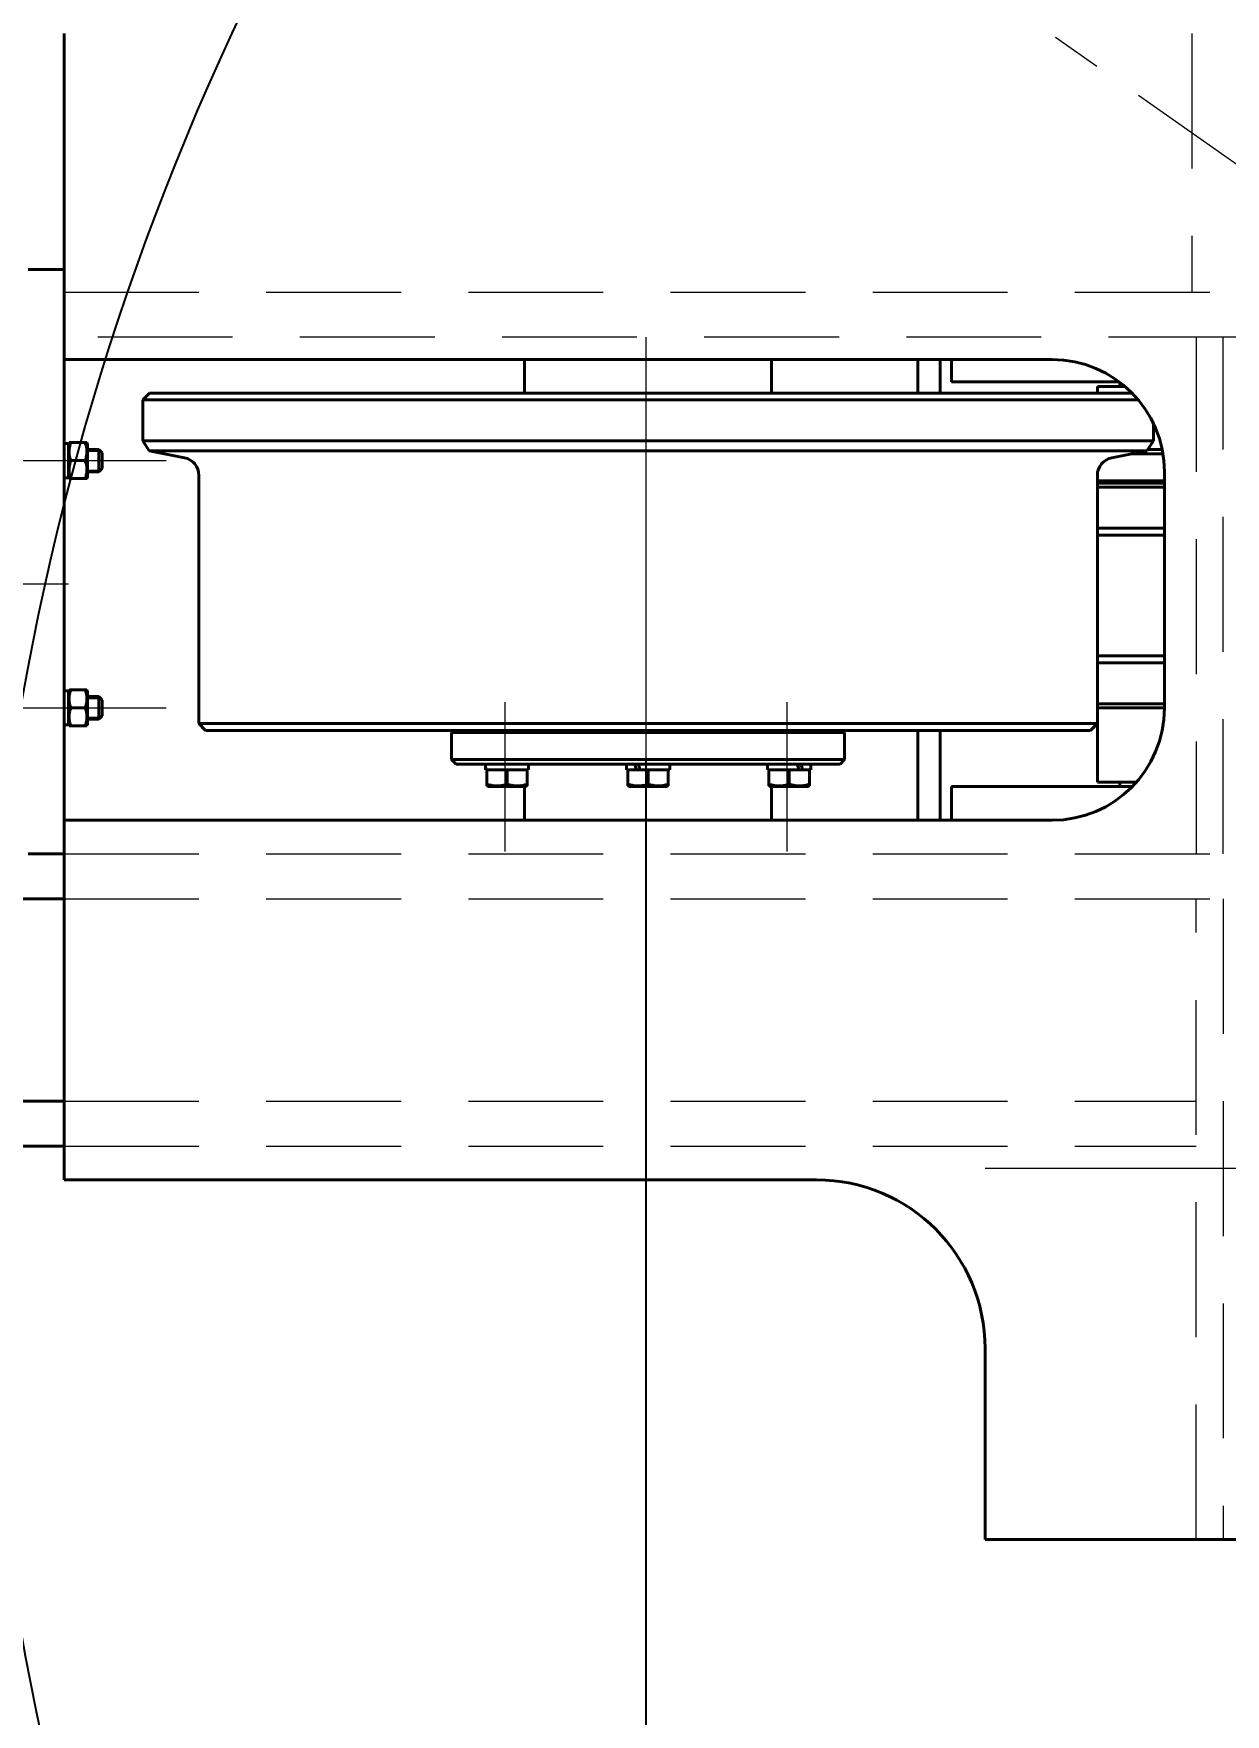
# Model space of a CAD drawing. Header units: millimetres. Extents: x 0 to 841, y 0 to 594.
# Drawn here: x 97.52 to 132.89, y 247.03 to 296.88 of the extents above; entities that cross this region are included whole.
import ezdxf

# ---------------------------------------------------------------- set-up
doc = ezdxf.new("R2010")
doc.units = ezdxf.units.MM
for name, pattern in [('K5LT_AXLED', [19.996264, 15.496264, -1.5, 1.5, -1.5]), ('K5LT_BASIC', [0]), ('K5LT_DASHED', [6, 4, -2]), ('K5LT_THIN', [0])]:
    doc.linetypes.add(name, pattern=pattern)
doc.layers.add('Системный слой', color=7, linetype='Continuous')
doc.styles.add('KDIMTEXTSTYLE', font='GOST_AU.SHX', dxfattribs={"width": 0.96, "oblique": 15, "height": 5})
doc.dimstyles.new('KDIMSTYLE (0.07)', dxfattribs={"dimtxt": 5, "dimasz": 1, "dimexe": 2, "dimexo": 0.0625, "dimgap": 1, "dimtad": 1, "dimlfac": 15, "dimtxsty": 'KDIMTEXTSTYLE', "dimsah": 1, "dimcen": 0.09, "dimdle": 1, "dimadec": 0, "dimazin": 0, "dimtfac": 0.667, "dimtmove": 0, "dimatfit": 3, "dimfxl": 1, "dimtvp": 1, "dimtolj": 1, "dimtzin": 0, "dimarcsym": 0})

# ---------------------------------------------------------------- blocks, each defined once
blk = doc.blocks.new('U234')
at = {"layer": 'Системный слой', "color": 150, "linetype": 'K5LT_BASIC', "lineweight": 40, "true_color": 0x0080ff}
for p, q in [((124.424, 286.215), (124.424, 287.215)), ((124.424, 273.548), (124.424, 276.215))]:
    blk.add_line(p, q, dxfattribs=at)
blk = doc.blocks.new('U251')
at = {"layer": 'Системный слой', "color": 150, "linetype": 'K5LT_BASIC', "lineweight": 40, "true_color": 0x0080ff}
for p, q in [((98.558, 276.881), (98.558, 277.388)), ((98.558, 276.375), (98.558, 276.881))]:
    blk.add_line(p, q, dxfattribs=at)
blk = doc.blocks.new('U252')
at = {"layer": 'Системный слой', "color": 150, "linetype": 'K5LT_BASIC', "lineweight": 40, "true_color": 0x0080ff}
for p, q in [((99.118, 276.881), (99.118, 277.388)), ((99.118, 276.375), (99.118, 276.881))]:
    blk.add_line(p, q, dxfattribs=at)
blk = doc.blocks.new('U254')
at = {"layer": 'Системный слой', "color": 150, "linetype": 'K5LT_BASIC', "lineweight": 40, "true_color": 0x0080ff}
for p, q in [((123.758, 287.215), (123.758, 286.215)), ((123.758, 276.215), (123.758, 273.548))]:
    blk.add_line(p, q, dxfattribs=at)
blk = doc.blocks.new('U263')
at = {"layer": 'Системный слой', "color": 150, "linetype": 'K5LT_BASIC', "lineweight": 40, "true_color": 0x0080ff}
for p, q in [((129.758, 286.542), (129.758, 286.415)), ((129.758, 274.681), (129.758, 274.548))]:
    blk.add_line(p, q, dxfattribs=at)
blk = doc.blocks.new('U266')
at = {"layer": 'Системный слой', "color": 150, "linetype": 'K5LT_BASIC', "lineweight": 40, "true_color": 0x0080ff}
for p, q in [((111.079, 275.048), (110.972, 275.048)), ((111.572, 275.048), (111.465, 275.048))]:
    blk.add_line(p, q, dxfattribs=at)
blk = doc.blocks.new('U267')
at = {"layer": 'Системный слой', "color": 150, "linetype": 'K5LT_BASIC', "lineweight": 40, "true_color": 0x0080ff}
for p, q in [((111.679, 275.048), (111.572, 275.048)), ((112.172, 275.048), (112.065, 275.048))]:
    blk.add_line(p, q, dxfattribs=at)
blk = doc.blocks.new('U268')
at = {"layer": 'Системный слой', "color": 150, "linetype": 'K5LT_BASIC', "lineweight": 40, "true_color": 0x0080ff}
for p, q in [((115.158, 275.048), (115.118, 275.048)), ((115.41, 275.048), (115.265, 275.048)), ((115.65, 275.048), (115.521, 275.048)), ((116.25, 275.048), (115.865, 275.048)), ((116.398, 275.048), (116.358, 275.048))]:
    blk.add_line(p, q, dxfattribs=at)
blk = doc.blocks.new('U269')
at = {"layer": 'Системный слой', "color": 150, "linetype": 'K5LT_BASIC', "lineweight": 40, "true_color": 0x0080ff}
for p, q in [((110.972, 275.048), (110.938, 275.048)), ((111.465, 275.048), (111.079, 275.048)), ((112.065, 275.048), (111.679, 275.048)), ((112.212, 275.048), (112.172, 275.048))]:
    blk.add_line(p, q, dxfattribs=at)
blk = doc.blocks.new('U270')
at = {"layer": 'Системный слой', "color": 150, "linetype": 'K5LT_BASIC', "lineweight": 40, "true_color": 0x0080ff}
for p, q in [((119.45, 275.048), (119.343, 275.048)), ((119.943, 275.048), (119.836, 275.048))]:
    blk.add_line(p, q, dxfattribs=at)
blk = doc.blocks.new('U271')
at = {"layer": 'Системный слой', "color": 150, "linetype": 'K5LT_BASIC', "lineweight": 40, "true_color": 0x0080ff}
for p, q in [((120.05, 275.048), (119.943, 275.048)), ((120.339, 275.048), (120.235, 275.048)), ((120.543, 275.048), (120.436, 275.048))]:
    blk.add_line(p, q, dxfattribs=at)
blk = doc.blocks.new('U272')
at = {"layer": 'Системный слой', "color": 150, "linetype": 'K5LT_BASIC', "lineweight": 40, "true_color": 0x0080ff}
for p, q in [((119.373, 274.548), (119.45, 274.548)), ((119.45, 274.548), (120.513, 274.548))]:
    blk.add_line(p, q, dxfattribs=at)
blk = doc.blocks.new('U273')
at = {"layer": 'Системный слой', "color": 150, "linetype": 'K5LT_BASIC', "lineweight": 40, "true_color": 0x0080ff}
for p, q in [((119.343, 275.048), (119.303, 275.048)), ((119.836, 275.048), (119.45, 275.048)), ((120.235, 275.048), (120.05, 275.048)), ((120.436, 275.048), (120.34, 275.048)), ((120.583, 275.048), (120.543, 275.048))]:
    blk.add_line(p, q, dxfattribs=at)
blk = doc.blocks.new('U274')
at = {"layer": 'Системный слой', "color": 150, "linetype": 'K5LT_BASIC', "lineweight": 40, "true_color": 0x0080ff}
for p, q in [((115.865, 275.048), (115.758, 275.048)), ((116.358, 275.048), (116.25, 275.048))]:
    blk.add_line(p, q, dxfattribs=at)
blk = doc.blocks.new('U275')
at = {"layer": 'Системный слой', "color": 150, "linetype": 'K5LT_BASIC', "lineweight": 40, "true_color": 0x0080ff}
for p, q in [((115.265, 275.048), (115.158, 275.048)), ((115.521, 275.048), (115.41, 275.048)), ((115.758, 275.048), (115.65, 275.048))]:
    blk.add_line(p, q, dxfattribs=at)
blk = doc.blocks.new('U290')
at = {"layer": 'Системный слой', "color": 30, "linetype": 'K5LT_AXLED', "lineweight": 18, "true_color": 0xff8000}
for q in [(141.091, 278.548), (125.758, 263.215), (141.091, 247.881), (156.424, 263.215)]:
    blk.add_line((141.091, 263.215), q, dxfattribs=at)
blk = doc.blocks.new('KDIMARROW_01')
at = {"layer": 'Системный слой'}
blk.add_hatch(color=0, dxfattribs=at).paths.add_polyline_path([(0, 0), (-5, 0.658), (-4.5, 0), (-5, -0.658)])
at = {"layer": 'Системный слой', "color": 0, "linetype": 'K5LT_THIN', "lineweight": 18}
for p, q in [((-4.5, 0), (-5, 0.658)), ((-5, 0.658), (0, 0)), ((0, 0), (-5, -0.658)), ((-5, -0.658), (-4.5, 0)), ((0, 0), (-1, 0))]:
    blk.add_line(p, q, dxfattribs=at)

msp = doc.modelspace()

# ---------------------------------------------------------------- linework, layer by layer
at = {"layer": 'Системный слой', "color": 30, "linetype": 'K5LT_AXLED', "lineweight": 18, "true_color": 0xff8000}
for p, q in [((175.76162, 263.21398), (97.5479, 317.97981)), ((115.69088, 287.88122), (115.69088, 271.54788)), ((115.69088, 285.77722), (115.69088, 274.41455)), ((94.58422, 284.21455), (101.45755, 284.21455)), ((98.55755, 280.54788), (70.42422, 280.54788)), ((94.58422, 276.88122), (101.45755, 276.88122)), ((111.50509, 277.04788), (111.50509, 272.61879)), ((115.69088, 277.04788), (115.69088, 272.61879)), ((119.87667, 277.04788), (119.87667, 272.61879))]:
    msp.add_line(p, q, dxfattribs=at)
at = {"layer": 'Системный слой', "color": 150, "linetype": 'K5LT_BASIC', "lineweight": 40, "true_color": 0x0080ff}
for p, q in [((98.42422, 289.88122), (98.42422, 296.88122)), ((97.35755, 289.88122), (98.42422, 289.88122)), ((98.42422, 272.54788), (98.42422, 289.88122)), ((127.74961, 287.21455), (98.42422, 287.21455)), ((112.09088, 286.21455), (112.09088, 287.21455)), ((119.42422, 286.21455), (119.42422, 287.21455)), ((124.75755, 287.21455), (124.75755, 286.54788)), ((100.75755, 286.01455), (100.95755, 286.21455)), ((130.13008, 286.21455), (100.95755, 286.21455)), ((124.75755, 286.54788), (129.74961, 286.54788)), ((129.09088, 286.41455), (129.09088, 286.21455)), ((129.09088, 286.41455), (129.91602, 286.41455)), ((100.75755, 286.01455), (100.75755, 284.80273)), ((130.31086, 286.01455), (100.75755, 286.01455)), ((130.75755, 285.31767), (130.75755, 284.80273)), ((98.49088, 284.71878), (98.55755, 284.72058)), ((98.55755, 284.72122), (98.57295, 284.74788)), ((98.55755, 284.72122), (98.55755, 283.70788)), ((98.55755, 284.71579), (98.55755, 283.70788)), ((98.62058, 284.74788), (98.57295, 284.74788)), ((98.62058, 284.74788), (99.05452, 284.74788)), ((99.10215, 284.74788), (99.05452, 284.74788)), ((99.10215, 284.74788), (99.11755, 284.72122)), ((99.11755, 284.72122), (99.11755, 283.70788)), ((100.95367, 284.50856), (100.75755, 284.80273)), ((130.75755, 284.80273), (100.75755, 284.80273)), ((130.56143, 284.50856), (130.75755, 284.80273)), ((98.62058, 284.21455), (99.05452, 284.21455)), ((99.11755, 284.54788), (99.45755, 284.54788)), ((99.45755, 283.88122), (99.45755, 284.54788)), ((99.45755, 284.54788), (99.55755, 284.44788)), ((99.55755, 283.98122), (99.55755, 284.44788)), ((100.95367, 284.50856), (101.99548, 284.30019)), ((130.56143, 284.50856), (100.95367, 284.50856)), ((130.56143, 284.50856), (129.51962, 284.30019)), ((130.09141, 284.41455), (131.04, 284.41455)), ((130.58765, 284.54788), (131.01559, 284.54788)), ((98.55755, 283.70788), (98.42422, 283.70788)), ((98.55755, 283.70788), (98.57295, 283.68122)), ((98.57295, 283.68122), (98.62058, 283.68122)), ((98.62058, 283.68122), (99.05452, 283.68122)), ((99.05452, 283.68122), (99.10215, 283.68122)), ((99.10215, 283.68122), (99.11755, 283.70788)), ((99.11755, 283.88122), (99.45755, 283.88122)), ((99.45755, 283.88122), (99.55755, 283.98122)), ((102.42422, 283.77722), (102.42422, 276.41455)), ((129.09088, 283.77722), (129.09088, 276.41455)), ((131.08294, 276.88122), (131.08294, 283.88122)), ((129.09088, 283.61455), (131.08294, 283.61455)), ((129.09088, 283.54788), (131.08294, 283.54788)), ((129.09088, 283.42688), (131.08294, 283.42688)), ((129.09088, 282.21455), (131.08294, 282.21455)), ((129.09088, 282.00186), (131.08294, 282.00186)), ((129.09088, 278.42724), (131.08294, 278.42724)), ((129.09088, 278.21455), (131.08294, 278.21455)), ((98.55755, 277.38725), (98.49088, 277.38544)), ((98.57295, 277.41455), (98.55755, 277.38788)), ((98.55755, 276.37455), (98.55755, 277.38246)), ((98.62058, 277.41455), (98.57295, 277.41455)), ((99.05452, 277.41455), (98.62058, 277.41455)), ((99.10215, 277.41455), (99.05452, 277.41455)), ((99.11755, 277.38788), (99.10215, 277.41455)), ((99.11755, 277.21455), (99.45755, 277.21455)), ((99.45755, 276.54788), (99.45755, 277.21455)), ((99.45755, 277.21455), (99.55755, 277.11455)), ((99.05452, 276.88122), (98.62058, 276.88122)), ((99.55755, 276.64788), (99.55755, 277.11455)), ((129.09088, 277.00222), (131.08294, 277.00222)), ((129.09088, 276.88122), (131.08294, 276.88122)), ((98.42422, 276.37455), (98.55755, 276.37455)), ((98.57295, 276.34788), (98.55755, 276.37455)), ((98.57295, 276.34788), (98.62058, 276.34788)), ((99.05452, 276.34788), (98.62058, 276.34788)), ((99.05452, 276.34788), (99.10215, 276.34788)), ((99.11755, 276.37455), (99.10215, 276.34788)), ((99.11755, 276.54788), (99.45755, 276.54788)), ((99.45755, 276.54788), (99.55755, 276.64788)), ((129.09088, 276.41455), (102.42422, 276.41455)), ((102.62422, 276.21455), (102.42422, 276.41455)), ((128.89088, 276.21455), (102.62422, 276.21455)), ((111.17176, 276.14788), (111.17176, 276.21455)), ((111.97176, 276.14788), (111.97176, 276.21455)), ((115.35755, 276.14788), (115.35755, 276.21455)), ((116.15755, 276.14788), (116.15755, 276.21455)), ((119.54334, 276.14788), (119.54334, 276.21455)), ((120.34334, 276.14788), (120.34334, 276.21455)), ((128.89088, 276.21455), (129.09088, 276.41455)), ((129.09088, 276.41455), (129.09088, 274.68122)), ((109.92422, 275.34788), (109.92422, 276.14788)), ((109.92422, 276.14788), (121.59088, 276.14788)), ((121.59088, 275.34788), (121.59088, 276.14788)), ((110.05755, 275.21455), (109.92422, 275.34788)), ((109.92422, 275.34788), (121.59088, 275.34788)), ((110.05755, 275.21455), (121.45755, 275.21455)), ((110.93176, 275.21455), (110.93176, 275.04788)), ((112.21176, 275.21455), (112.21176, 275.04788)), ((115.11755, 275.21455), (115.11755, 275.04788)), ((116.39755, 275.21455), (116.39755, 275.04788)), ((119.30334, 275.21455), (119.30334, 275.04788)), ((120.58334, 275.21455), (120.58334, 275.04788)), ((121.45755, 275.21455), (121.59088, 275.34788)), ((110.93255, 275.04788), (110.93176, 275.04788)), ((110.93255, 275.04788), (110.93478, 275.13122)), ((110.93255, 275.04788), (110.93847, 275.04788)), ((110.97176, 275.04788), (110.97176, 274.61879)), ((111.57176, 275.04788), (111.57176, 274.61879)), ((112.17176, 275.04788), (112.17176, 274.61879)), ((115.15755, 275.04788), (115.15755, 274.61879)), ((115.75755, 275.04788), (115.75755, 274.61879)), ((116.35755, 275.04788), (116.35755, 274.61879)), ((119.34334, 275.04788), (119.34334, 274.61879)), ((119.94334, 275.04788), (119.94334, 274.61879)), ((120.54334, 275.04788), (120.54334, 274.61879)), ((110.97176, 274.5652), (110.97176, 274.61879)), ((110.97176, 274.5652), (111.00176, 274.54788)), ((110.97176, 274.5652), (111.00176, 274.54788)), ((111.00176, 274.54788), (112.14176, 274.54788)), ((112.09088, 274.54788), (112.09088, 273.54788)), ((112.17176, 274.5652), (112.14176, 274.54788)), ((112.17176, 274.61879), (112.17176, 274.5652)), ((115.15755, 274.5652), (115.15755, 274.61879)), ((115.15755, 274.5652), (115.18755, 274.54788)), ((115.18755, 274.54788), (116.32755, 274.54788)), ((116.35755, 274.5652), (116.32755, 274.54788)), ((116.35755, 274.61879), (116.35755, 274.5652)), ((119.34334, 274.5652), (119.34334, 274.61879)), ((119.34334, 274.5652), (119.37334, 274.54788)), ((119.42422, 274.54788), (119.42422, 273.54788)), ((120.54334, 274.5652), (120.51334, 274.54788)), ((120.54334, 274.5652), (120.51334, 274.54788)), ((120.54334, 274.61879), (120.54334, 274.5652)), ((124.75755, 273.54788), (124.75755, 274.54788)), ((130.13008, 274.54788), (124.75755, 274.54788)), ((129.09088, 274.68122), (130.25383, 274.68122)), ((98.42422, 273.54788), (127.74961, 273.54788)), ((97.35755, 272.54788), (98.42422, 272.54788)), ((98.42422, 262.88122), (98.42422, 272.54788)), ((90.42422, 271.21455), (98.42422, 271.21455)), ((90.42422, 265.21455), (98.42422, 265.21455)), ((98.42422, 263.88122), (90.42422, 263.88122)), ((120.75755, 262.88122), (98.42422, 262.88122)), ((125.75755, 252.21455), (125.75755, 257.88122)), ((225.75755, 252.21455), (125.75755, 252.21455))]:
    msp.add_line(p, q, dxfattribs=at)
at = {"layer": 'Системный слой', "color": 7, "linetype": 'K5LT_DASHED', "lineweight": 18}
for p, q in [((131.89088, 296.88122), (131.89088, 289.21455)), ((98.42422, 289.21455), (139.35755, 289.21455)), ((139.42422, 287.88122), (98.42422, 287.88122)), ((132.02422, 287.88122), (132.02422, 272.54788)), ((132.82422, 272.54788), (132.82422, 287.88122)), ((98.42422, 272.54788), (139.35755, 272.54788)), ((98.42422, 271.21455), (139.35755, 271.21455)), ((132.02422, 252.21455), (132.02422, 271.21455)), ((132.82422, 271.21455), (132.82422, 252.21455)), ((98.42422, 265.21455), (132.02422, 265.21455)), ((98.42422, 263.88122), (132.02422, 263.88122))]:
    msp.add_line(p, q, dxfattribs=at)
at = {"layer": 'Системный слой', "color": 7, "linetype": 'K5LT_THIN', "lineweight": 18}
for p, q in [((99.11755, 284.49376), (99.45755, 284.49376)), ((99.45755, 284.49376), (99.51168, 284.49376)), ((99.11755, 283.93534), (99.45755, 283.93534)), ((99.45755, 283.93534), (99.51168, 283.93534)), ((99.11755, 277.16042), (99.45755, 277.16042)), ((99.45755, 277.16042), (99.51168, 277.16042)), ((99.11755, 276.60201), (99.45755, 276.60201)), ((99.45755, 276.60201), (99.51168, 276.60201)), ((111.21687, 276.14788), (111.21687, 276.21455)), ((111.92666, 276.14788), (111.92666, 276.21455)), ((115.40266, 276.14788), (115.40266, 276.21455)), ((116.11245, 276.14788), (116.11245, 276.21455)), ((119.58845, 276.14788), (119.58845, 276.21455)), ((120.29823, 276.14788), (120.29823, 276.21455))]:
    msp.add_line(p, q, dxfattribs=at)
at = {"layer": 'Системный слой', "color": 150, "linetype": 'K5LT_BASIC', "lineweight": 40, "true_color": 0x0080ff}
for centre, radius, start, end in [((127.74961, 283.88122), 3.33333, 0, 90), ((101.89088, 283.77722), 0.53333, 0, 78.690068), ((129.62422, 283.77722), 0.53333, 101.309932, 180), ((127.74961, 276.88122), 3.33333, 270, 0), ((112.02422, 276.21455), 0.06667, 270, 0), ((119.49088, 276.21455), 0.06667, 180, 270), ((120.75755, 257.88122), 5, 0, 90)]:
    msp.add_arc(centre, radius, start, end, dxfattribs=at)
for centre, major_axis, ratio, start_param, end_param in [((98.35444, 284.21455), (-1.39206, 0), 0.36397023, 4.56595906, 4.66224241), ((98.35444, 276.88122), (1.39206, 0), 0.36397023, 1.42436641, 1.52064976), ((111.57176, 275.30177), (0, -1.75839), 0.36397023, 4.76201276, 4.85728276), ((115.75755, 274.96066), (0.5706, -1.75586), 0.1650759, 4.51390185, 4.60917186), ((115.75755, 275.30177), (0.5706, -1.75586), 0.1650759, 4.70841941, 4.80368942), ((119.94334, 274.96066), (0.5706, -1.75586), 0.1650759, 1.56682676, 1.66209676), ((119.94334, 275.30177), (0.5706, -1.75586), 0.1650759, 1.3723092, 1.4675792)]:
    msp.add_ellipse(centre, major_axis=major_axis, ratio=ratio, start_param=start_param, end_param=end_param, dxfattribs=at)
for points, knots in [([(98.62058, 284.21455), (98.61367, 284.23527), (98.60443, 284.26562), (98.59297, 284.31081), (98.58504, 284.34841), (98.57891, 284.3875), (98.57512, 284.42309), (98.57315, 284.45594), (98.57275, 284.48782), (98.57372, 284.51817), (98.57624, 284.55207), (98.58151, 284.5943), (98.59428, 284.6616), (98.60928, 284.71399), (98.62058, 284.74788)], [0, 0, 0, 0, 1.79292067, 2.60689452, 3.8443326, 4.96854384, 5.88519559, 6.81329934, 7.70142944, 8.53318741, 9.33577528, 10.52418436, 12.06338776, 15, 15, 15, 15]), ([(99.05452, 284.74788), (99.06143, 284.72716), (99.07067, 284.69681), (99.08213, 284.65163), (99.09006, 284.61403), (99.09619, 284.57493), (99.09998, 284.53935), (99.10195, 284.50649), (99.10236, 284.47461), (99.10138, 284.44426), (99.09886, 284.41037), (99.09359, 284.36814), (99.08082, 284.30083), (99.06582, 284.24844), (99.05452, 284.21455)], [0, 0, 0, 0, 1.79292067, 2.60689452, 3.8443326, 4.96854384, 5.88519559, 6.81329934, 7.70142944, 8.53318741, 9.33577528, 10.52418436, 12.06338776, 15, 15, 15, 15]), ([(98.62058, 283.68122), (98.61367, 283.70194), (98.60443, 283.73229), (98.59297, 283.77747), (98.58504, 283.81507), (98.57891, 283.85417), (98.57512, 283.88975), (98.57315, 283.92261), (98.57275, 283.95449), (98.57372, 283.98484), (98.57624, 284.01873), (98.58151, 284.06096), (98.59428, 284.12827), (98.60928, 284.18066), (98.62058, 284.21455)], [0, 0, 0, 0, 1.79292067, 2.60689452, 3.8443326, 4.96854384, 5.88519559, 6.81329934, 7.70142944, 8.53318741, 9.33577528, 10.52418436, 12.06338776, 15, 15, 15, 15]), ([(99.05452, 284.21455), (99.06143, 284.19383), (99.07067, 284.16348), (99.08213, 284.11829), (99.09006, 284.08069), (99.09619, 284.0416), (99.09998, 284.00601), (99.10195, 283.97316), (99.10236, 283.94128), (99.10138, 283.91093), (99.09886, 283.87703), (99.09359, 283.8348), (99.08082, 283.7675), (99.06582, 283.71511), (99.05452, 283.68122)], [0, 0, 0, 0, 1.79292067, 2.60689452, 3.8443326, 4.96854384, 5.88519559, 6.81329934, 7.70142944, 8.53318741, 9.33577528, 10.52418436, 12.06338776, 15, 15, 15, 15]), ([(98.62058, 276.88122), (98.61367, 276.90194), (98.60443, 276.93229), (98.59297, 276.97747), (98.58504, 277.01507), (98.57891, 277.05417), (98.57512, 277.08975), (98.57315, 277.12261), (98.57275, 277.15449), (98.57372, 277.18484), (98.57624, 277.21873), (98.58151, 277.26096), (98.59428, 277.32827), (98.60928, 277.38066), (98.62058, 277.41455)], [0, 0, 0, 0, 1.79292067, 2.60689452, 3.8443326, 4.96854384, 5.88519559, 6.81329934, 7.70142944, 8.53318741, 9.33577528, 10.52418436, 12.06338776, 15, 15, 15, 15]), ([(99.05452, 277.41455), (99.06143, 277.39383), (99.07067, 277.36348), (99.08213, 277.31829), (99.09006, 277.28069), (99.09619, 277.2416), (99.09998, 277.20601), (99.10195, 277.17316), (99.10236, 277.14128), (99.10138, 277.11093), (99.09886, 277.07703), (99.09359, 277.0348), (99.08082, 276.9675), (99.06582, 276.91511), (99.05452, 276.88122)], [0, 0, 0, 0, 1.79292067, 2.60689452, 3.8443326, 4.96854384, 5.88519559, 6.81329934, 7.70142944, 8.53318741, 9.33577528, 10.52418436, 12.06338776, 15, 15, 15, 15]), ([(98.62058, 276.34788), (98.61367, 276.36861), (98.60443, 276.39896), (98.59297, 276.44414), (98.58504, 276.48174), (98.57891, 276.52084), (98.57512, 276.55642), (98.57315, 276.58928), (98.57275, 276.62115), (98.57372, 276.6515), (98.57624, 276.6854), (98.58151, 276.72763), (98.59428, 276.79493), (98.60928, 276.84732), (98.62058, 276.88122)], [0, 0, 0, 0, 1.79292067, 2.60689452, 3.8443326, 4.96854384, 5.88519559, 6.81329934, 7.70142944, 8.53318741, 9.33577528, 10.52418436, 12.06338776, 15, 15, 15, 15]), ([(99.05452, 276.88122), (99.06143, 276.86049), (99.07067, 276.83014), (99.08213, 276.78496), (99.09006, 276.74736), (99.09619, 276.70826), (99.09998, 276.67268), (99.10195, 276.63982), (99.10236, 276.60795), (99.10138, 276.5776), (99.09886, 276.5437), (99.09359, 276.50147), (99.08082, 276.43417), (99.06582, 276.38178), (99.05452, 276.34788)], [0, 0, 0, 0, 1.79292067, 2.60689452, 3.8443326, 4.96854384, 5.88519559, 6.81329934, 7.70142944, 8.53318741, 9.33577528, 10.52418436, 12.06338776, 15, 15, 15, 15]), ([(110.97176, 274.61879), (110.99224, 274.61197), (111.02635, 274.60146), (111.07715, 274.58835), (111.12235, 274.57881), (111.16014, 274.57289), (111.19389, 274.5689), (111.22809, 274.56605), (111.27019, 274.56478), (111.30518, 274.56573), (111.34075, 274.56801), (111.37807, 274.57192), (111.43504, 274.58118), (111.49974, 274.5962), (111.54818, 274.61093), (111.57176, 274.61879)], [0, 0, 0, 0, 1.67981626, 2.78068749, 4.10062144, 5.2997801, 5.78516139, 6.77396186, 7.99981908, 9.10206657, 9.53045066, 10.80659157, 12.05516695, 14.06256115, 16, 16, 16, 16]), ([(111.57176, 274.61879), (111.59224, 274.61197), (111.62635, 274.60146), (111.67715, 274.58835), (111.72235, 274.57881), (111.76014, 274.57289), (111.79389, 274.5689), (111.82809, 274.56605), (111.87019, 274.56478), (111.90518, 274.56573), (111.94075, 274.56801), (111.97807, 274.57192), (112.03504, 274.58118), (112.09974, 274.5962), (112.14818, 274.61093), (112.17176, 274.61879)], [0, 0, 0, 0, 1.67981626, 2.78068749, 4.10062144, 5.2997801, 5.78516139, 6.77396186, 7.99981908, 9.10206657, 9.53045066, 10.80659157, 12.05516695, 14.06256115, 16, 16, 16, 16]), ([(115.15755, 274.61879), (115.18232, 274.61054), (115.21648, 274.6002), (115.26733, 274.58742), (115.30814, 274.57881), (115.35309, 274.57177), (115.39313, 274.56756), (115.43009, 274.56542), (115.46498, 274.56498), (115.49912, 274.56608), (115.53726, 274.56891), (115.58039, 274.57429), (115.65617, 274.58808), (115.7152, 274.60468), (115.75755, 274.61879)], [0, 0, 0, 0, 1.90502276, 2.60689452, 3.8443326, 4.96854384, 5.9570695, 6.81329934, 7.70142944, 8.53318741, 9.33577528, 10.52418436, 11.73854707, 15, 15, 15, 15]), ([(115.75755, 274.61879), (115.77803, 274.61197), (115.81214, 274.60146), (115.86293, 274.58835), (115.90814, 274.57881), (115.94593, 274.57289), (115.97968, 274.5689), (116.01388, 274.56605), (116.05598, 274.56478), (116.09097, 274.56573), (116.12654, 274.56801), (116.16386, 274.57192), (116.22083, 274.58118), (116.28553, 274.5962), (116.33397, 274.61093), (116.35755, 274.61879)], [0, 0, 0, 0, 1.67981626, 2.78068749, 4.10062144, 5.2997801, 5.78516139, 6.77396186, 7.99981908, 9.10206657, 9.53045066, 10.80659157, 12.05516695, 14.06256115, 16, 16, 16, 16]), ([(119.34334, 274.61879), (119.36382, 274.61197), (119.39793, 274.60146), (119.44872, 274.58835), (119.49393, 274.57881), (119.53172, 274.57289), (119.56547, 274.5689), (119.59967, 274.56605), (119.64177, 274.56478), (119.67676, 274.56573), (119.71233, 274.56801), (119.74965, 274.57192), (119.80662, 274.58118), (119.87132, 274.5962), (119.91976, 274.61093), (119.94334, 274.61879)], [0, 0, 0, 0, 1.67981626, 2.78068749, 4.10062144, 5.2997801, 5.78516139, 6.77396186, 7.99981908, 9.10206657, 9.53045066, 10.80659157, 12.05516695, 14.06256115, 16, 16, 16, 16]), ([(119.94334, 274.61879), (119.96811, 274.61054), (120.00227, 274.6002), (120.05312, 274.58742), (120.09393, 274.57881), (120.13888, 274.57177), (120.17892, 274.56756), (120.21588, 274.56542), (120.25077, 274.56498), (120.28491, 274.56608), (120.32305, 274.56891), (120.36618, 274.57429), (120.44196, 274.58808), (120.50099, 274.60468), (120.54334, 274.61879)], [0, 0, 0, 0, 1.90502276, 2.60689452, 3.8443326, 4.96854384, 5.9570695, 6.81329934, 7.70142944, 8.53318741, 9.33577528, 10.52418436, 11.73854707, 15, 15, 15, 15])]:
    msp.add_open_spline(points, degree=3, knots=knots, dxfattribs=at)

# ---------------------------------------------------------------- block references
at = {"layer": 'Системный слой'}
for name in ['U254', 'U234', 'U263', 'U290', 'U251', 'U252', 'U269', 'U266', 'U267', 'U268', 'U275', 'U274', 'U273', 'U270', 'U271', 'U272']:
    msp.add_blockref(name, (0, 0), dxfattribs=at)

# ---------------------------------------------------------------- dimensions: what is measured, and where the dimension line sits
at = {"layer": 'Системный слой', "color": 7}
msp.add_angular_dim_2l(base=(97.5479, 317.97981), line1=((175.75755, 263.21683), (175.75755, 316.09401)), line2=((175.75755, 263.21683), (174.95955, 343.01377)), location=(126.99632, 326.38748), dimstyle='KDIMSTYLE (0.07)', override={"dimpost": '\\H3.5;\\W0.965;\\Q15;<>', "dimblk1": 'KDIMARROW_01', "dimblk2": 'KDIMARROW_01', "dimclrt": 7, "dimtolj": 1}, dxfattribs=at).render()
for base, p1, p2, location, text in [((115.69088, 234.69585), (175.75755, 242.64635), (115.69088, 275.30177), (145.72422, 234.69585), '\\H3.5;\\W0.965;\\Q15;\\H3.5;\\W0.965;\\Q15;\\Q15;900'), ((90.35767, 221.42588), (261.15755, 265.21455), (90.35767, 262.88122), (186.35767, 221.42588), '\\H3.5;\\W0.965;\\Q15;\\H3.5;\\W0.965;\\Q15;\\Q15;2560'), ((90.35767, 228.2691), (175.75755, 248.4552), (90.35767, 262.88122), (144.35767, 228.2691), '\\H3.5;\\W0.965;\\Q15;\\H3.5;\\W0.965;\\Q15;\\Q15;1280')]:
    msp.add_linear_dim(base=base, p1=p1, p2=p2, location=location, text=text, dimstyle='KDIMSTYLE (0.07)', override={"dimexo": 0, "dimblk1": 'KDIMARROW_01', "dimblk2": 'KDIMARROW_01', "dimse1": 0, "dimse2": 0, "dimclrt": 7, "dimtolj": 1}, dxfattribs=at).render()

doc.saveas('drawing.dxf')
